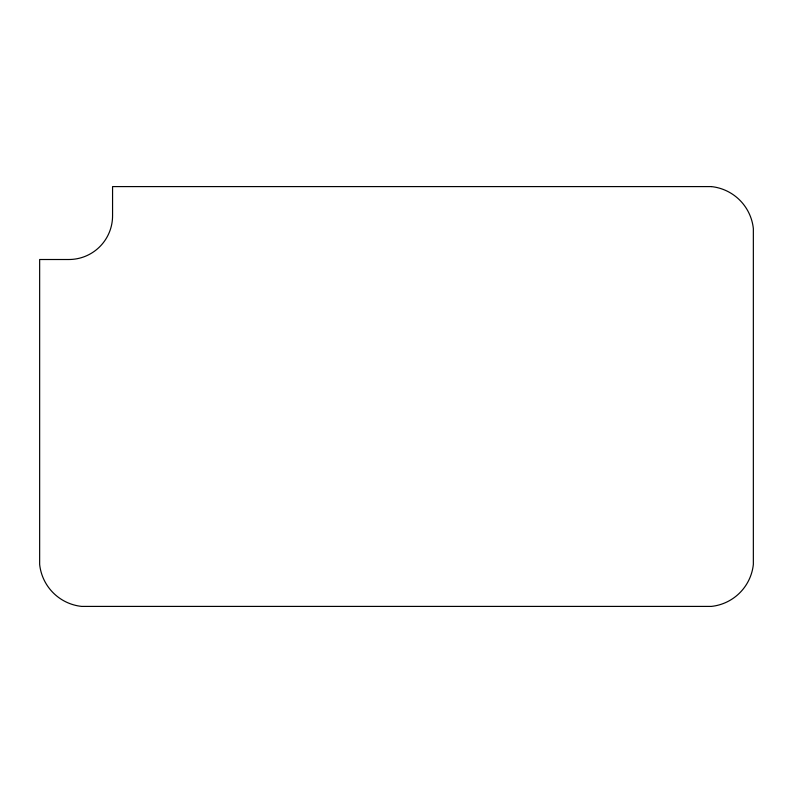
<?xml version="1.0" encoding="UTF-8"?>
<svg xmlns="http://www.w3.org/2000/svg" width="793" height="793" viewBox="0 0 793 793"><rect width="100%" height="100%" fill="white"/><g stroke="black" fill="none" stroke-linecap="round" stroke-linejoin="round"><path stroke-width="1.19" d="M711.371 186.593L112.566 186.593L112.566 215.805A43.704 43.704 0 0 1 68.862 259.509L39.65 259.509L39.65 564.428A47.233 47.233 0 0 0 81.629 606.407L711.371 606.407A47.233 47.233 0 0 0 753.35 564.428L753.35 228.572A47.233 47.233 0 0 0 711.371 186.593"/></g></svg>
